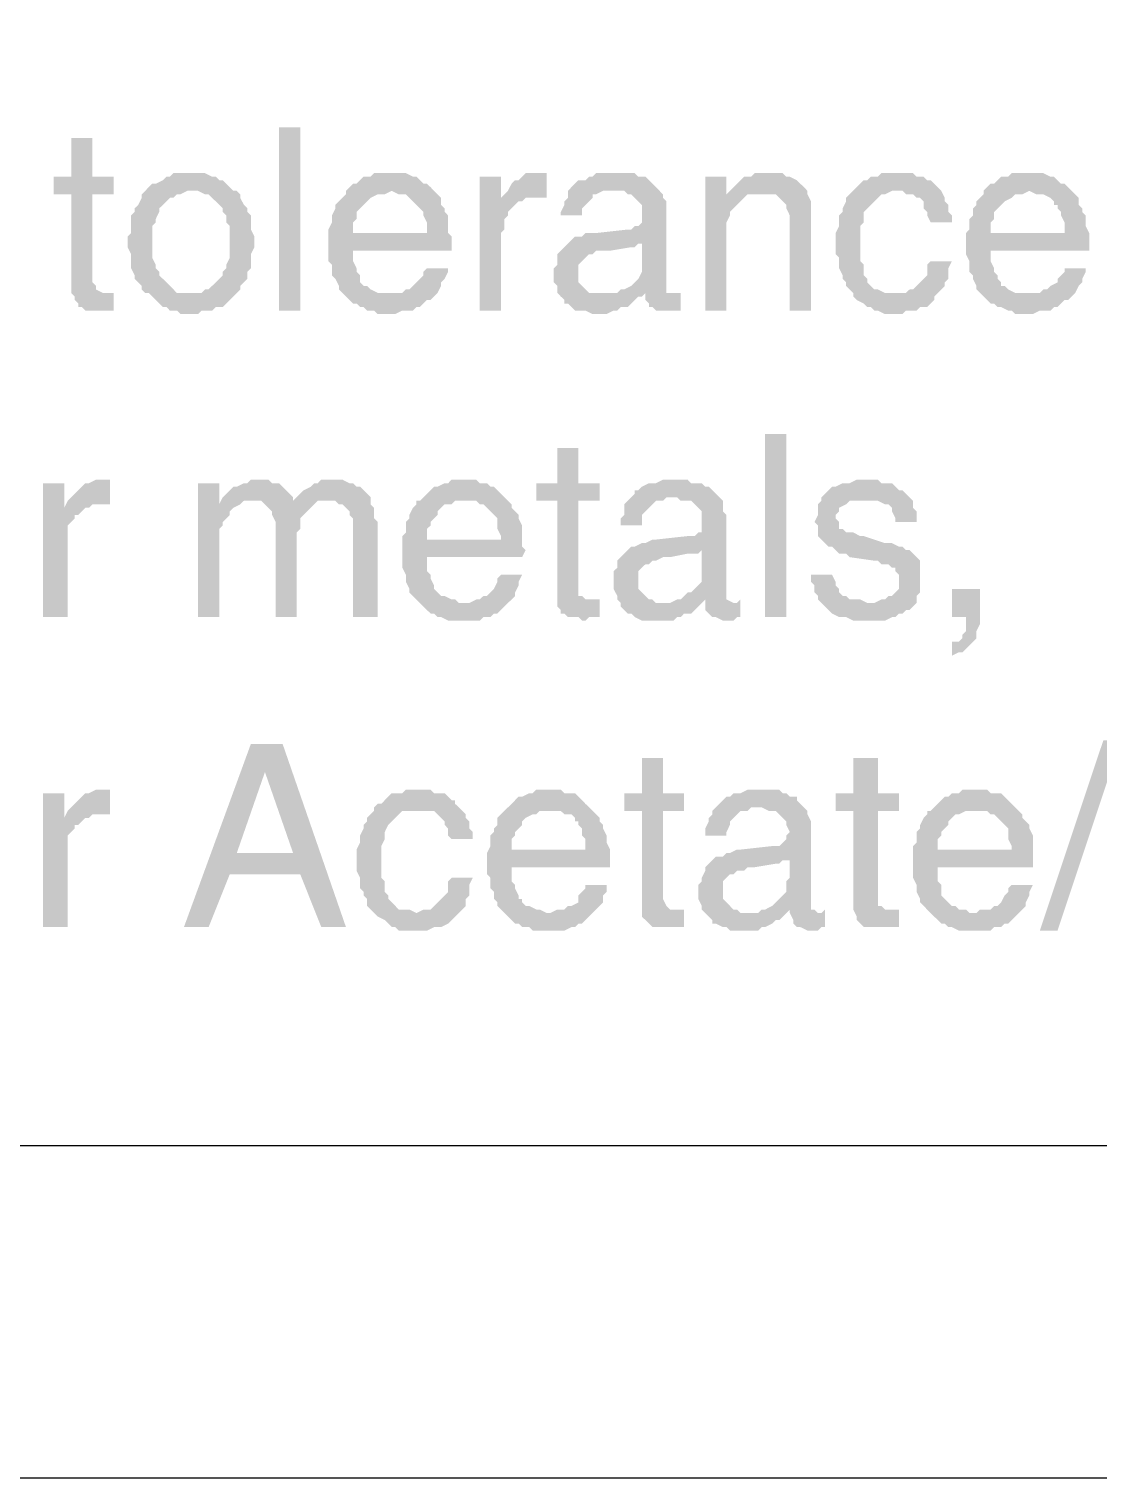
# Model space of a CAD drawing. Header units: inches. Extents: x 3613 to 8393, y -2205 to -794.
# Drawn here: x 4875.04 to 4888.74, y -1525.35 to -1506.79 of the extents above; entities that cross this region are included whole.
import ezdxf

# ---------------------------------------------------------------- set-up
doc = ezdxf.new("R2010")
doc.units = ezdxf.units.IN
doc.header["$MEASUREMENT"] = 0

msp = doc.modelspace()

# ---------------------------------------------------------------- hatches: boundary and pattern name
at = {"transparency": 33554559}
for points in [[(4875.857, -1508.188), (4875.586, -1508.188), (4875.586, -1508.684), (4875.36, -1508.684), (4875.36, -1508.91), (4875.586, -1508.91), (4875.586, -1510.173), (4875.631, -1510.219), (4875.631, -1510.264), (4875.676, -1510.309), (4875.676, -1510.354), (4875.721, -1510.354), (4875.767, -1510.399), (4876.128, -1510.399), (4876.128, -1510.173), (4875.992, -1510.173), (4875.902, -1510.128), (4875.902, -1510.083), (4875.857, -1510.038), (4875.857, -1508.91), (4876.128, -1508.91), (4876.128, -1508.684), (4875.857, -1508.684)], [(4878.249, -1510.399), (4878.249, -1508.052), (4878.52, -1508.052), (4878.52, -1510.399)], [(4877.121, -1508.639), (4876.895, -1508.639), (4876.85, -1508.684), (4876.805, -1508.684), (4876.76, -1508.729), (4876.669, -1508.774), (4876.624, -1508.774), (4876.579, -1508.819), (4876.534, -1508.865), (4876.534, -1508.865), (4876.489, -1508.91), (4876.489, -1508.955), (4876.444, -1509.045), (4876.398, -1509.09), (4876.398, -1509.135), (4876.353, -1509.181), (4876.353, -1509.406), (4876.308, -1509.451), (4876.308, -1509.542), (4876.308, -1509.587), (4876.353, -1509.677), (4876.353, -1509.858), (4876.398, -1509.948), (4876.398, -1509.993), (4876.444, -1510.038), (4876.489, -1510.083), (4876.489, -1510.128), (4876.534, -1510.173), (4877.121, -1510.173), (4876.94, -1510.173), (4876.895, -1510.128), (4876.85, -1510.083), (4876.805, -1510.038), (4876.76, -1509.993), (4876.714, -1509.948), (4876.714, -1509.903), (4876.669, -1509.858), (4876.669, -1509.812), (4876.624, -1509.722), (4876.624, -1509.316), (4876.669, -1509.271), (4876.669, -1509.226), (4876.714, -1509.135), (4876.714, -1509.09), (4876.76, -1509.045), (4876.805, -1509), (4876.85, -1508.955), (4876.895, -1508.955), (4876.94, -1508.91), (4876.985, -1508.91), (4877.075, -1508.865), (4877.662, -1508.865), (4877.617, -1508.819), (4877.572, -1508.774), (4877.527, -1508.729), (4877.482, -1508.729), (4877.437, -1508.684), (4877.391, -1508.684), (4877.301, -1508.639), (4877.211, -1508.639)], [(4879.693, -1508.639), (4879.467, -1508.639), (4879.422, -1508.684), (4879.332, -1508.684), (4879.287, -1508.729), (4879.242, -1508.774), (4879.197, -1508.774), (4879.152, -1508.819), (4879.106, -1508.865), (4879.693, -1508.865), (4879.783, -1508.91), (4879.874, -1508.91), (4879.919, -1508.955), (4879.964, -1509), (4880.009, -1509.045), (4880.009, -1509.045), (4880.054, -1509.09), (4880.099, -1509.135), (4880.099, -1509.181), (4880.144, -1509.271), (4880.144, -1509.406), (4878.881, -1509.406), (4878.881, -1509.767), (4878.926, -1509.812), (4878.926, -1509.948), (4878.971, -1509.993), (4879.016, -1510.083), (4879.016, -1510.128), (4879.061, -1510.173), (4879.106, -1510.219), (4879.106, -1510.219), (4879.152, -1510.264), (4879.197, -1510.309), (4879.242, -1510.309), (4879.287, -1510.354), (4879.332, -1510.354), (4879.377, -1510.399), (4879.467, -1510.399), (4879.513, -1510.444), (4879.738, -1510.444), (4879.829, -1510.399), (4879.964, -1510.399), (4880.009, -1510.354), (4880.054, -1510.354), (4880.099, -1510.309), (4880.144, -1510.264), (4880.19, -1510.264), (4880.235, -1510.219), (4879.693, -1510.173), (4879.513, -1510.173), (4879.422, -1510.128), (4879.377, -1510.083), (4879.332, -1510.083), (4879.287, -1510.038), (4879.287, -1509.948), (4879.242, -1509.903), (4879.242, -1509.858), (4879.197, -1509.767), (4879.197, -1509.632), (4880.46, -1509.632), (4880.46, -1509.451), (4880.415, -1509.406), (4880.415, -1509.181), (4880.37, -1509.135), (4880.37, -1509.09), (4880.325, -1509.045), (4880.325, -1508.955), (4880.28, -1508.91), (4880.235, -1508.865), (4880.19, -1508.819), (4880.144, -1508.774), (4880.099, -1508.774), (4880.054, -1508.729), (4880.009, -1508.684), (4879.964, -1508.684), (4879.874, -1508.639), (4879.783, -1508.639)], [(4881.092, -1508.684), (4880.821, -1508.684), (4880.821, -1510.399), (4881.092, -1510.399), (4881.092, -1509.406), (4881.137, -1509.361), (4881.137, -1509.226), (4881.182, -1509.181), (4881.182, -1509.135), (4881.228, -1509.09), (4881.273, -1509.045), (4881.318, -1509), (4881.363, -1509), (4881.092, -1508.955)], [(4881.589, -1508.639), (4881.408, -1508.639), (4881.363, -1508.684), (4881.318, -1508.729), (4881.273, -1508.729), (4881.228, -1508.774), (4881.182, -1508.865), (4881.182, -1508.865), (4881.137, -1508.91), (4881.589, -1508.955), (4881.679, -1508.955), (4881.679, -1508.639), (4881.634, -1508.639)], [(4882.582, -1508.639), (4882.311, -1508.639), (4882.266, -1508.684), (4882.221, -1508.684), (4882.175, -1508.729), (4882.085, -1508.729), (4882.04, -1508.774), (4882.04, -1508.774), (4881.995, -1508.819), (4881.95, -1508.865), (4881.95, -1508.955), (4881.905, -1509), (4881.905, -1509.045), (4881.859, -1509.135), (4881.859, -1509.181), (4882.13, -1509.181), (4882.13, -1509.09), (4882.175, -1509.045), (4882.221, -1509), (4882.266, -1508.955), (4882.266, -1508.91), (4882.311, -1508.91), (4882.401, -1508.865), (4883.123, -1508.865), (4883.078, -1508.819), (4883.033, -1508.774), (4882.988, -1508.729), (4882.943, -1508.684), (4882.852, -1508.684), (4882.807, -1508.639), (4882.627, -1508.639)], [(4883.981, -1508.684), (4883.71, -1508.684), (4883.71, -1510.399), (4883.981, -1510.399), (4883.981, -1509.451), (4883.981, -1509.271), (4884.026, -1509.181), (4884.026, -1509.135), (4884.071, -1509.09), (4884.116, -1509.045), (4884.116, -1509.045), (4884.161, -1509), (4884.206, -1508.955), (4883.981, -1508.91)], [(4884.477, -1508.639), (4884.342, -1508.639), (4884.297, -1508.684), (4884.206, -1508.684), (4884.161, -1508.729), (4884.116, -1508.774), (4884.071, -1508.819), (4884.026, -1508.865), (4883.981, -1508.91), (4884.206, -1508.955), (4884.251, -1508.91), (4884.432, -1508.91), (4885.019, -1508.865), (4884.974, -1508.819), (4884.928, -1508.774), (4884.928, -1508.774), (4884.883, -1508.729), (4884.793, -1508.684), (4884.748, -1508.684), (4884.703, -1508.639), (4884.567, -1508.639)], [(4886.147, -1508.639), (4885.966, -1508.639), (4885.921, -1508.684), (4885.831, -1508.684), (4885.786, -1508.729), (4885.741, -1508.729), (4885.696, -1508.774), (4885.651, -1508.819), (4885.605, -1508.865), (4886.237, -1508.865), (4886.282, -1508.91), (4886.373, -1508.91), (4886.418, -1508.955), (4886.463, -1508.955), (4886.508, -1509), (4886.508, -1509.09), (4886.553, -1509.135), (4886.553, -1509.181), (4886.598, -1509.271), (4886.869, -1509.271), (4886.869, -1509.181), (4886.824, -1509.135), (4886.824, -1509.045), (4886.779, -1509), (4886.779, -1508.955), (4886.734, -1508.865), (4886.689, -1508.819), (4886.643, -1508.774), (4886.643, -1508.774), (4886.598, -1508.729), (4886.553, -1508.729), (4886.508, -1508.684), (4886.418, -1508.684), (4886.373, -1508.639), (4886.237, -1508.639)], [(4887.862, -1508.639), (4887.636, -1508.639), (4887.591, -1508.684), (4887.501, -1508.684), (4887.456, -1508.729), (4887.411, -1508.774), (4887.366, -1508.774), (4887.32, -1508.819), (4887.275, -1508.865), (4887.862, -1508.865), (4887.952, -1508.91), (4888.043, -1508.91), (4888.133, -1508.955), (4888.178, -1509), (4888.178, -1509.045), (4888.223, -1509.045), (4888.223, -1509.09), (4888.268, -1509.135), (4888.268, -1509.181), (4888.313, -1509.271), (4888.313, -1509.406), (4887.05, -1509.406), (4887.05, -1509.677), (4887.095, -1509.767), (4887.095, -1509.903), (4887.14, -1509.948), (4887.14, -1509.993), (4887.185, -1510.083), (4887.185, -1510.128), (4887.23, -1510.173), (4887.275, -1510.219), (4887.275, -1510.219), (4887.32, -1510.264), (4887.366, -1510.309), (4887.411, -1510.309), (4887.456, -1510.354), (4887.501, -1510.354), (4887.591, -1510.399), (4887.636, -1510.399), (4887.682, -1510.444), (4887.907, -1510.444), (4887.997, -1510.399), (4888.133, -1510.399), (4888.178, -1510.354), (4888.223, -1510.354), (4888.268, -1510.309), (4888.313, -1510.264), (4888.358, -1510.264), (4888.404, -1510.219), (4887.862, -1510.173), (4887.682, -1510.173), (4887.591, -1510.128), (4887.546, -1510.083), (4887.501, -1510.083), (4887.501, -1510.038), (4887.456, -1509.993), (4887.456, -1509.948), (4887.411, -1509.903), (4887.411, -1509.858), (4887.366, -1509.767), (4887.366, -1509.632), (4888.629, -1509.632), (4888.629, -1509.406), (4888.584, -1509.316), (4888.584, -1509.181), (4888.539, -1509.135), (4888.539, -1509.09), (4888.494, -1509.045), (4888.494, -1508.955), (4888.449, -1508.91), (4888.404, -1508.865), (4888.358, -1508.819), (4888.313, -1508.774), (4888.268, -1508.774), (4888.223, -1508.729), (4888.178, -1508.684), (4888.133, -1508.684), (4888.043, -1508.639), (4887.952, -1508.639)], [(4877.662, -1508.865), (4877.121, -1508.865), (4877.211, -1508.865), (4877.301, -1508.91), (4877.346, -1508.91), (4877.391, -1508.955), (4877.437, -1509), (4877.482, -1509.045), (4877.527, -1509.09), (4877.527, -1509.135), (4877.572, -1509.181), (4877.572, -1509.271), (4877.617, -1509.316), (4877.617, -1509.722), (4877.572, -1509.812), (4877.572, -1509.858), (4877.527, -1509.903), (4877.527, -1509.948), (4877.482, -1509.993), (4877.437, -1510.038), (4877.391, -1510.083), (4877.346, -1510.128), (4877.301, -1510.128), (4877.256, -1510.173), (4876.579, -1510.173), (4876.624, -1510.219), (4876.669, -1510.264), (4876.714, -1510.309), (4876.76, -1510.354), (4876.805, -1510.354), (4876.85, -1510.399), (4876.94, -1510.399), (4876.985, -1510.444), (4877.211, -1510.444), (4877.256, -1510.399), (4877.391, -1510.399), (4877.437, -1510.354), (4877.527, -1510.354), (4877.572, -1510.309), (4877.617, -1510.264), (4877.662, -1510.219), (4877.707, -1510.173), (4877.707, -1510.173), (4877.752, -1510.128), (4877.752, -1510.083), (4877.798, -1510.038), (4877.843, -1509.993), (4877.843, -1509.903), (4877.888, -1509.858), (4877.888, -1509.677), (4877.933, -1509.587), (4877.933, -1509.542), (4877.933, -1509.451), (4877.888, -1509.361), (4877.888, -1509.181), (4877.843, -1509.135), (4877.843, -1509.09), (4877.798, -1509.045), (4877.752, -1508.955), (4877.752, -1508.91), (4877.707, -1508.865)], [(4879.106, -1508.865), (4879.106, -1508.91), (4879.061, -1508.955), (4879.016, -1509), (4878.971, -1509.045), (4878.971, -1509.09), (4878.926, -1509.181), (4878.926, -1509.271), (4878.881, -1509.361), (4878.881, -1509.406), (4879.197, -1509.406), (4879.197, -1509.271), (4879.242, -1509.226), (4879.242, -1509.135), (4879.287, -1509.09), (4879.332, -1509.045), (4879.332, -1509.045), (4879.377, -1509), (4879.422, -1508.955), (4879.513, -1508.91), (4879.603, -1508.91), (4879.693, -1508.865)], [(4881.137, -1508.91), (4881.092, -1508.955), (4881.363, -1509), (4881.408, -1508.955), (4881.589, -1508.955)], [(4883.123, -1508.865), (4882.536, -1508.865), (4882.672, -1508.865), (4882.717, -1508.91), (4882.762, -1508.91), (4882.807, -1508.955), (4882.852, -1509), (4882.897, -1509.045), (4882.897, -1509.271), (4882.852, -1509.316), (4882.807, -1509.316), (4882.762, -1509.361), (4882.717, -1509.361), (4882.311, -1509.406), (4882.175, -1509.406), (4882.13, -1509.451), (4882.04, -1509.451), (4881.995, -1509.496), (4882.897, -1509.542), (4882.897, -1509.812), (4882.897, -1509.903), (4882.852, -1509.993), (4882.807, -1510.038), (4882.762, -1510.083), (4882.762, -1510.083), (4882.672, -1510.128), (4882.627, -1510.128), (4882.582, -1510.173), (4882.401, -1510.173), (4881.859, -1510.219), (4881.905, -1510.264), (4881.905, -1510.309), (4881.95, -1510.309), (4881.995, -1510.354), (4882.04, -1510.399), (4882.175, -1510.399), (4882.266, -1510.444), (4882.446, -1510.444), (4882.536, -1510.399), (4882.582, -1510.399), (4882.627, -1510.354), (4882.717, -1510.354), (4882.762, -1510.309), (4882.807, -1510.264), (4882.852, -1510.219), (4882.897, -1510.219), (4882.943, -1510.173), (4883.213, -1510.173), (4883.213, -1509), (4883.168, -1508.955), (4883.168, -1508.91)], [(4885.019, -1508.865), (4884.432, -1508.91), (4884.613, -1508.91), (4884.658, -1508.955), (4884.703, -1509), (4884.703, -1509), (4884.748, -1509.045), (4884.748, -1509.09), (4884.793, -1509.181), (4884.793, -1510.399), (4885.064, -1510.399), (4885.064, -1509), (4885.019, -1508.91)], [(4885.605, -1508.865), (4885.56, -1508.91), (4885.515, -1508.955), (4885.515, -1509), (4885.47, -1509.09), (4885.47, -1509.135), (4885.425, -1509.181), (4885.425, -1509.316), (4885.38, -1509.406), (4885.38, -1509.677), (4885.425, -1509.722), (4885.425, -1509.858), (4885.47, -1509.948), (4885.47, -1509.993), (4885.515, -1510.038), (4885.515, -1510.083), (4885.56, -1510.128), (4885.605, -1510.173), (4886.147, -1510.173), (4886.012, -1510.173), (4885.921, -1510.128), (4885.876, -1510.128), (4885.831, -1510.083), (4885.786, -1510.038), (4885.786, -1509.993), (4885.741, -1509.948), (4885.741, -1509.812), (4885.696, -1509.767), (4885.696, -1509.316), (4885.741, -1509.271), (4885.741, -1509.135), (4885.786, -1509.09), (4885.831, -1509.045), (4885.831, -1509.045), (4885.876, -1509), (4885.921, -1508.955), (4885.966, -1508.91), (4886.012, -1508.91), (4886.102, -1508.865), (4886.147, -1508.865)], [(4887.275, -1508.865), (4887.275, -1508.91), (4887.23, -1508.955), (4887.185, -1509), (4887.185, -1509.045), (4887.14, -1509.09), (4887.14, -1509.181), (4887.095, -1509.226), (4887.095, -1509.361), (4887.05, -1509.406), (4887.366, -1509.406), (4887.366, -1509.271), (4887.411, -1509.226), (4887.411, -1509.135), (4887.456, -1509.09), (4887.501, -1509.045), (4887.501, -1509.045), (4887.546, -1509), (4887.636, -1508.955), (4887.682, -1508.91), (4887.772, -1508.91), (4887.862, -1508.865)], [(4881.995, -1509.496), (4881.95, -1509.542), (4881.905, -1509.587), (4881.905, -1509.587), (4881.859, -1509.632), (4881.814, -1509.677), (4881.814, -1509.812), (4881.769, -1509.858), (4881.769, -1509.948), (4881.769, -1510.038), (4881.814, -1510.083), (4881.814, -1510.173), (4881.859, -1510.219), (4882.401, -1510.173), (4882.221, -1510.173), (4882.175, -1510.128), (4882.13, -1510.083), (4882.085, -1510.038), (4882.085, -1509.812), (4882.13, -1509.767), (4882.175, -1509.722), (4882.221, -1509.677), (4882.266, -1509.677), (4882.311, -1509.632), (4882.491, -1509.632), (4882.762, -1509.587), (4882.807, -1509.587), (4882.852, -1509.542), (4882.897, -1509.542)], [(4880.415, -1509.858), (4880.144, -1509.858), (4880.099, -1509.903), (4880.099, -1509.948), (4880.054, -1509.993), (4880.009, -1510.038), (4879.964, -1510.083), (4879.919, -1510.128), (4879.874, -1510.128), (4879.829, -1510.173), (4879.693, -1510.173), (4880.235, -1510.219), (4880.28, -1510.173), (4880.325, -1510.083), (4880.325, -1510.038), (4880.37, -1509.993), (4880.415, -1509.903)], [(4886.869, -1509.767), (4886.598, -1509.767), (4886.553, -1509.812), (4886.553, -1509.948), (4886.508, -1509.993), (4886.463, -1510.038), (4886.418, -1510.083), (4886.373, -1510.128), (4886.328, -1510.128), (4886.282, -1510.173), (4885.605, -1510.173), (4885.605, -1510.219), (4885.651, -1510.264), (4885.741, -1510.309), (4885.786, -1510.354), (4885.831, -1510.354), (4885.876, -1510.399), (4885.921, -1510.399), (4886.012, -1510.444), (4886.237, -1510.444), (4886.282, -1510.399), (4886.418, -1510.399), (4886.463, -1510.354), (4886.553, -1510.354), (4886.598, -1510.309), (4886.643, -1510.264), (4886.643, -1510.219), (4886.689, -1510.173), (4886.734, -1510.128), (4886.779, -1510.083), (4886.779, -1510.038), (4886.824, -1509.993), (4886.824, -1509.858)], [(4888.584, -1509.858), (4888.313, -1509.858), (4888.313, -1509.903), (4888.268, -1509.948), (4888.223, -1509.993), (4888.223, -1510.038), (4888.133, -1510.083), (4888.088, -1510.128), (4888.043, -1510.128), (4887.997, -1510.173), (4887.862, -1510.173), (4888.404, -1510.219), (4888.449, -1510.173), (4888.494, -1510.083), (4888.539, -1510.038), (4888.539, -1509.993), (4888.584, -1509.903)], [(4883.394, -1510.173), (4883.304, -1510.173), (4882.943, -1510.219), (4882.943, -1510.264), (4882.988, -1510.309), (4882.988, -1510.354), (4883.033, -1510.354), (4883.078, -1510.399), (4883.394, -1510.399)], [(4883.213, -1510.173), (4882.943, -1510.173), (4882.943, -1510.219), (4883.304, -1510.173), (4883.304, -1510.173)], [(4884.477, -1514.326), (4884.477, -1511.979), (4884.748, -1511.979), (4884.748, -1514.326)], [(4882.085, -1512.159), (4881.814, -1512.159), (4881.814, -1512.611), (4881.544, -1512.611), (4881.544, -1512.836), (4881.814, -1512.836), (4881.814, -1514.19), (4881.859, -1514.235), (4881.859, -1514.28), (4881.905, -1514.28), (4881.95, -1514.326), (4882.085, -1514.326), (4882.13, -1514.371), (4882.175, -1514.371), (4882.221, -1514.326), (4882.356, -1514.326), (4882.356, -1514.1), (4882.175, -1514.1), (4882.13, -1514.055), (4882.085, -1514.055), (4882.085, -1512.836), (4882.356, -1512.836), (4882.356, -1512.611), (4882.085, -1512.611)], [(4875.496, -1512.611), (4875.225, -1512.611), (4875.225, -1514.326), (4875.541, -1514.326), (4875.541, -1513.152), (4875.586, -1513.107), (4875.631, -1513.062), (4875.631, -1513.017), (4875.676, -1513.017), (4875.721, -1512.972), (4875.767, -1512.926), (4875.496, -1512.926)], [(4875.992, -1512.565), (4875.902, -1512.565), (4875.812, -1512.611), (4875.767, -1512.611), (4875.721, -1512.656), (4875.676, -1512.701), (4875.631, -1512.746), (4875.586, -1512.791), (4875.586, -1512.791), (4875.541, -1512.836), (4875.992, -1512.881), (4876.083, -1512.881), (4876.083, -1512.565), (4876.037, -1512.565)], [(4877.482, -1512.611), (4877.211, -1512.611), (4877.211, -1514.326), (4877.482, -1514.326), (4877.482, -1513.197), (4877.527, -1513.152), (4877.527, -1513.107), (4877.572, -1513.062), (4877.617, -1513.017), (4877.617, -1512.972), (4877.662, -1512.926), (4877.752, -1512.881), (4877.482, -1512.881)], [(4877.978, -1512.565), (4877.888, -1512.565), (4877.843, -1512.611), (4877.798, -1512.611), (4877.707, -1512.656), (4877.662, -1512.656), (4877.617, -1512.701), (4877.572, -1512.746), (4877.527, -1512.791), (4877.482, -1512.881), (4877.752, -1512.881), (4877.798, -1512.836), (4877.933, -1512.836), (4878.429, -1512.791), (4878.384, -1512.746), (4878.339, -1512.701), (4878.339, -1512.701), (4878.294, -1512.656), (4878.249, -1512.611), (4878.159, -1512.611), (4878.113, -1512.565), (4878.068, -1512.565)], [(4878.926, -1512.565), (4878.79, -1512.565), (4878.745, -1512.611), (4878.7, -1512.611), (4878.655, -1512.656), (4878.565, -1512.701), (4878.52, -1512.746), (4878.475, -1512.791), (4878.429, -1512.836), (4878.023, -1512.836), (4878.068, -1512.881), (4878.113, -1512.926), (4878.113, -1512.926), (4878.159, -1512.972), (4878.159, -1513.017), (4878.204, -1513.107), (4878.204, -1514.326), (4878.475, -1514.326), (4878.475, -1513.242), (4878.52, -1513.197), (4878.52, -1513.062), (4878.565, -1513.017), (4878.61, -1512.972), (4878.61, -1512.972), (4878.655, -1512.926), (4878.7, -1512.881), (4878.745, -1512.836), (4878.881, -1512.836), (4879.422, -1512.791), (4879.377, -1512.746), (4879.332, -1512.701), (4879.332, -1512.701), (4879.287, -1512.656), (4879.242, -1512.656), (4879.197, -1512.611), (4879.152, -1512.611), (4879.061, -1512.565), (4879.016, -1512.565)], [(4880.641, -1512.565), (4880.46, -1512.565), (4880.415, -1512.611), (4880.37, -1512.611), (4880.28, -1512.656), (4880.235, -1512.656), (4880.19, -1512.701), (4880.144, -1512.746), (4880.099, -1512.791), (4880.054, -1512.836), (4880.776, -1512.836), (4880.821, -1512.881), (4880.867, -1512.881), (4880.912, -1512.926), (4880.957, -1512.972), (4880.957, -1512.972), (4881.002, -1513.017), (4881.047, -1513.062), (4881.047, -1513.197), (4881.092, -1513.288), (4881.092, -1513.333), (4880.144, -1513.333), (4879.829, -1513.378), (4879.829, -1513.694), (4879.874, -1513.784), (4879.874, -1513.874), (4879.919, -1513.965), (4879.919, -1514.01), (4879.964, -1514.055), (4880.009, -1514.1), (4880.054, -1514.145), (4880.054, -1514.145), (4880.099, -1514.19), (4880.144, -1514.235), (4880.19, -1514.28), (4880.235, -1514.28), (4880.28, -1514.326), (4880.325, -1514.326), (4880.415, -1514.371), (4880.821, -1514.371), (4880.867, -1514.326), (4880.957, -1514.326), (4881.002, -1514.28), (4881.047, -1514.28), (4881.092, -1514.235), (4881.137, -1514.19), (4881.182, -1514.145), (4880.551, -1514.145), (4880.505, -1514.1), (4880.46, -1514.1), (4880.37, -1514.055), (4880.325, -1514.055), (4880.28, -1514.01), (4880.235, -1513.965), (4880.235, -1513.919), (4880.19, -1513.829), (4880.19, -1513.784), (4880.144, -1513.739), (4880.144, -1513.558), (4881.363, -1513.558), (4881.408, -1513.468), (4881.363, -1513.423), (4881.363, -1513.152), (4881.318, -1513.062), (4881.318, -1513.017), (4881.273, -1512.972), (4881.228, -1512.926), (4881.228, -1512.881), (4881.182, -1512.836), (4881.137, -1512.791), (4881.092, -1512.746), (4881.047, -1512.701), (4881.002, -1512.656), (4880.957, -1512.656), (4880.912, -1512.611), (4880.821, -1512.611), (4880.776, -1512.565), (4880.686, -1512.565)], [(4883.349, -1512.565), (4883.168, -1512.565), (4883.078, -1512.611), (4882.988, -1512.611), (4882.897, -1512.656), (4882.852, -1512.701), (4882.807, -1512.701), (4882.807, -1512.746), (4882.762, -1512.791), (4882.717, -1512.836), (4882.672, -1512.881), (4882.672, -1513.017), (4882.627, -1513.062), (4882.627, -1513.152), (4882.897, -1513.152), (4882.897, -1513.017), (4882.943, -1512.972), (4882.988, -1512.926), (4883.033, -1512.881), (4883.033, -1512.881), (4883.078, -1512.836), (4883.168, -1512.836), (4883.213, -1512.791), (4883.89, -1512.791), (4883.845, -1512.746), (4883.8, -1512.701), (4883.755, -1512.656), (4883.71, -1512.656), (4883.665, -1512.611), (4883.529, -1512.611), (4883.484, -1512.565), (4883.394, -1512.565)], [(4885.786, -1512.565), (4885.651, -1512.565), (4885.56, -1512.611), (4885.47, -1512.611), (4885.38, -1512.656), (4885.335, -1512.656), (4885.29, -1512.701), (4885.244, -1512.746), (4885.199, -1512.791), (4885.199, -1512.836), (4885.154, -1512.881), (4885.154, -1513.017), (4885.109, -1513.107), (4885.154, -1513.152), (4885.154, -1513.288), (4885.199, -1513.333), (4885.244, -1513.378), (4885.29, -1513.423), (4885.335, -1513.423), (4885.38, -1513.468), (4885.425, -1513.513), (4885.515, -1513.513), (4885.56, -1513.558), (4885.876, -1513.603), (4885.921, -1513.603), (4885.966, -1513.649), (4886.057, -1513.649), (4886.102, -1513.694), (4886.147, -1513.694), (4886.147, -1513.739), (4886.192, -1513.784), (4886.192, -1513.965), (4886.147, -1514.01), (4886.102, -1514.055), (4886.057, -1514.055), (4886.012, -1514.1), (4885.966, -1514.1), (4885.876, -1514.145), (4885.199, -1514.145), (4885.244, -1514.19), (4885.29, -1514.235), (4885.29, -1514.235), (4885.335, -1514.28), (4885.425, -1514.326), (4885.515, -1514.326), (4885.605, -1514.371), (4886.012, -1514.371), (4886.102, -1514.326), (4886.147, -1514.326), (4886.192, -1514.28), (4886.237, -1514.28), (4886.282, -1514.235), (4886.328, -1514.235), (4886.373, -1514.19), (4886.418, -1514.145), (4886.418, -1514.055), (4886.463, -1514.01), (4886.463, -1513.829), (4886.463, -1513.603), (4886.418, -1513.558), (4886.373, -1513.513), (4886.373, -1513.513), (4886.328, -1513.468), (4886.282, -1513.468), (4886.237, -1513.423), (4886.192, -1513.423), (4886.102, -1513.378), (4886.012, -1513.378), (4885.741, -1513.288), (4885.696, -1513.288), (4885.605, -1513.242), (4885.515, -1513.242), (4885.47, -1513.197), (4885.425, -1513.197), (4885.425, -1513.107), (4885.38, -1513.062), (4885.38, -1513.017), (4885.425, -1512.972), (4885.425, -1512.926), (4885.515, -1512.881), (4885.515, -1512.881), (4885.56, -1512.836), (4885.786, -1512.836), (4886.328, -1512.791), (4886.282, -1512.746), (4886.237, -1512.701), (4886.192, -1512.701), (4886.147, -1512.656), (4886.102, -1512.611), (4885.966, -1512.611), (4885.921, -1512.565), (4885.831, -1512.565)], [(4875.541, -1512.836), (4875.496, -1512.926), (4875.812, -1512.926), (4875.857, -1512.881), (4875.992, -1512.881)], [(4879.422, -1512.791), (4878.881, -1512.836), (4878.971, -1512.836), (4879.016, -1512.881), (4879.061, -1512.881), (4879.106, -1512.926), (4879.152, -1512.972), (4879.152, -1513.017), (4879.197, -1513.062), (4879.197, -1514.326), (4879.513, -1514.326), (4879.513, -1513.107), (4879.467, -1513.062), (4879.467, -1512.926), (4879.422, -1512.881)], [(4880.054, -1512.836), (4880.009, -1512.836), (4880.009, -1512.881), (4879.964, -1512.926), (4879.919, -1513.017), (4879.919, -1513.062), (4879.874, -1513.107), (4879.874, -1513.242), (4879.829, -1513.288), (4879.829, -1513.378), (4880.144, -1513.333), (4880.144, -1513.197), (4880.19, -1513.152), (4880.19, -1513.107), (4880.235, -1513.062), (4880.28, -1513.017), (4880.28, -1512.972), (4880.325, -1512.926), (4880.37, -1512.881), (4880.46, -1512.881), (4880.505, -1512.836), (4880.641, -1512.836)], [(4883.89, -1512.791), (4883.304, -1512.791), (4883.349, -1512.791), (4883.394, -1512.836), (4883.529, -1512.836), (4883.574, -1512.881), (4883.62, -1512.926), (4883.665, -1512.972), (4883.665, -1513.107), (4883.665, -1513.242), (4883.62, -1513.242), (4883.574, -1513.288), (4883.484, -1513.288), (4883.078, -1513.333), (4883.033, -1513.333), (4882.943, -1513.378), (4882.897, -1513.378), (4882.807, -1513.423), (4882.762, -1513.423), (4883.665, -1513.468), (4883.665, -1513.739), (4883.665, -1513.874), (4883.62, -1513.919), (4883.574, -1513.965), (4883.529, -1514.01), (4883.484, -1514.01), (4883.439, -1514.055), (4883.394, -1514.1), (4883.349, -1514.1), (4883.259, -1514.145), (4882.627, -1514.145), (4882.627, -1514.19), (4882.672, -1514.235), (4882.717, -1514.28), (4882.762, -1514.28), (4882.807, -1514.326), (4882.897, -1514.371), (4883.304, -1514.371), (4883.349, -1514.326), (4883.394, -1514.326), (4883.439, -1514.28), (4883.529, -1514.28), (4883.574, -1514.235), (4883.62, -1514.19), (4883.665, -1514.145), (4883.71, -1514.1), (4883.981, -1514.1), (4883.981, -1513.017), (4883.936, -1512.972), (4883.936, -1512.836)], [(4886.328, -1512.791), (4885.786, -1512.836), (4885.921, -1512.836), (4886.012, -1512.881), (4886.057, -1512.881), (4886.102, -1512.926), (4886.102, -1512.972), (4886.147, -1513.062), (4886.147, -1513.107), (4886.418, -1513.107), (4886.418, -1512.972), (4886.373, -1512.926), (4886.373, -1512.836)], [(4882.762, -1513.423), (4882.717, -1513.468), (4882.672, -1513.513), (4882.672, -1513.513), (4882.627, -1513.558), (4882.582, -1513.603), (4882.582, -1513.694), (4882.536, -1513.739), (4882.536, -1513.965), (4882.582, -1514.055), (4882.582, -1514.1), (4882.627, -1514.145), (4883.123, -1514.145), (4883.078, -1514.145), (4883.033, -1514.1), (4882.988, -1514.1), (4882.943, -1514.055), (4882.897, -1514.01), (4882.852, -1513.965), (4882.852, -1513.829), (4882.852, -1513.739), (4882.897, -1513.694), (4882.943, -1513.649), (4882.988, -1513.649), (4883.033, -1513.603), (4883.078, -1513.603), (4883.168, -1513.558), (4883.259, -1513.558), (4883.484, -1513.513), (4883.62, -1513.513), (4883.665, -1513.468)], [(4881.363, -1513.784), (4881.092, -1513.784), (4881.047, -1513.829), (4881.047, -1513.874), (4881.002, -1513.965), (4880.957, -1514.01), (4880.912, -1514.055), (4880.867, -1514.055), (4880.821, -1514.1), (4880.776, -1514.1), (4880.686, -1514.145), (4880.641, -1514.145), (4881.182, -1514.145), (4881.228, -1514.1), (4881.273, -1514.055), (4881.273, -1514.01), (4881.318, -1513.919), (4881.318, -1513.874)], [(4885.335, -1513.784), (4885.064, -1513.784), (4885.064, -1513.874), (4885.109, -1513.919), (4885.109, -1514.01), (4885.154, -1514.055), (4885.154, -1514.1), (4885.199, -1514.145), (4885.786, -1514.145), (4885.696, -1514.1), (4885.56, -1514.1), (4885.515, -1514.055), (4885.47, -1514.055), (4885.425, -1514.01), (4885.425, -1513.965), (4885.38, -1513.919), (4885.38, -1513.874)], [(4884.161, -1514.1), (4884.116, -1514.145), (4883.71, -1514.145), (4883.71, -1514.235), (4883.755, -1514.28), (4883.755, -1514.28), (4883.8, -1514.326), (4883.845, -1514.326), (4883.936, -1514.371), (4884.071, -1514.371), (4884.116, -1514.326), (4884.161, -1514.326)], [(4883.981, -1514.1), (4883.71, -1514.1), (4883.71, -1514.145), (4884.071, -1514.145)], [(4887.23, -1513.965), (4886.869, -1513.965), (4886.869, -1514.326), (4887.05, -1514.326), (4887.05, -1514.506), (4887.005, -1514.551), (4887.005, -1514.596), (4886.959, -1514.642), (4886.869, -1514.642), (4886.869, -1514.822), (4886.869, -1514.822), (4886.959, -1514.777), (4887.005, -1514.777), (4887.05, -1514.732), (4887.095, -1514.687), (4887.14, -1514.642), (4887.185, -1514.596), (4887.185, -1514.506), (4887.23, -1514.416), (4887.23, -1514.28)], [(4878.294, -1515.95), (4877.888, -1515.95), (4877.03, -1518.297), (4877.346, -1518.297), (4877.617, -1517.62), (4878.52, -1517.62), (4877.707, -1517.349), (4878.068, -1516.311)], [(4878.294, -1515.95), (4878.068, -1516.311), (4878.429, -1517.349), (4877.707, -1517.349), (4878.52, -1517.62), (4878.79, -1518.297), (4879.106, -1518.297)], [(4889.035, -1515.905), (4888.223, -1518.342), (4887.997, -1518.342), (4888.81, -1515.905)], [(4883.168, -1516.131), (4882.897, -1516.131), (4882.897, -1516.582), (4882.672, -1516.582), (4882.672, -1516.808), (4882.897, -1516.808), (4882.897, -1518.162), (4882.943, -1518.207), (4882.988, -1518.252), (4882.988, -1518.252), (4883.033, -1518.297), (4883.439, -1518.297), (4883.439, -1518.072), (4883.259, -1518.072), (4883.213, -1518.026), (4883.213, -1518.026), (4883.168, -1517.936), (4883.168, -1516.808), (4883.439, -1516.808), (4883.439, -1516.582), (4883.168, -1516.582)], [(4885.921, -1516.131), (4885.605, -1516.131), (4885.605, -1516.582), (4885.38, -1516.582), (4885.38, -1516.808), (4885.605, -1516.808), (4885.605, -1518.072), (4885.651, -1518.162), (4885.651, -1518.207), (4885.696, -1518.252), (4885.696, -1518.252), (4885.741, -1518.297), (4886.192, -1518.297), (4886.192, -1518.072), (4886.012, -1518.072), (4885.966, -1518.026), (4885.921, -1518.026), (4885.921, -1516.808), (4886.192, -1516.808), (4886.192, -1516.582), (4885.921, -1516.582)], [(4875.992, -1516.537), (4875.902, -1516.537), (4875.812, -1516.582), (4875.767, -1516.582), (4875.721, -1516.627), (4875.676, -1516.672), (4875.631, -1516.718), (4875.586, -1516.763), (4875.586, -1516.763), (4875.541, -1516.808), (4875.992, -1516.853), (4876.083, -1516.853), (4876.083, -1516.537), (4876.037, -1516.537)], [(4880.009, -1516.537), (4879.874, -1516.537), (4879.829, -1516.582), (4879.693, -1516.582), (4879.648, -1516.627), (4879.603, -1516.672), (4879.558, -1516.718), (4879.513, -1516.718), (4879.467, -1516.763), (4879.467, -1516.808), (4880.235, -1516.808), (4880.28, -1516.853), (4880.325, -1516.898), (4880.37, -1516.943), (4880.37, -1516.988), (4880.415, -1517.034), (4880.415, -1517.124), (4880.46, -1517.169), (4880.731, -1517.169), (4880.731, -1517.079), (4880.686, -1517.034), (4880.686, -1516.943), (4880.641, -1516.898), (4880.641, -1516.853), (4880.596, -1516.808), (4880.551, -1516.763), (4880.505, -1516.718), (4880.505, -1516.672), (4880.46, -1516.672), (4880.415, -1516.627), (4880.37, -1516.582), (4880.235, -1516.582), (4880.19, -1516.537), (4880.099, -1516.537)], [(4881.724, -1516.537), (4881.544, -1516.537), (4881.498, -1516.582), (4881.453, -1516.582), (4881.363, -1516.627), (4881.318, -1516.627), (4881.273, -1516.672), (4881.228, -1516.718), (4881.182, -1516.763), (4881.137, -1516.808), (4881.859, -1516.808), (4881.905, -1516.853), (4881.995, -1516.853), (4882.04, -1516.898), (4882.04, -1516.943), (4882.085, -1516.943), (4882.085, -1516.988), (4882.13, -1517.034), (4882.13, -1517.124), (4882.175, -1517.169), (4882.175, -1517.304), (4881.228, -1517.304), (4880.912, -1517.349), (4880.912, -1517.62), (4880.957, -1517.665), (4880.957, -1517.801), (4881.002, -1517.846), (4881.002, -1517.936), (4881.047, -1517.981), (4881.047, -1518.026), (4881.092, -1518.072), (4881.137, -1518.117), (4881.137, -1518.117), (4881.182, -1518.162), (4881.228, -1518.207), (4881.273, -1518.252), (4881.318, -1518.252), (4881.363, -1518.297), (4881.453, -1518.297), (4881.498, -1518.342), (4881.905, -1518.342), (4881.995, -1518.297), (4882.04, -1518.297), (4882.085, -1518.252), (4882.13, -1518.252), (4882.175, -1518.207), (4882.221, -1518.162), (4882.266, -1518.117), (4881.679, -1518.117), (4881.589, -1518.072), (4881.544, -1518.072), (4881.453, -1518.026), (4881.408, -1518.026), (4881.363, -1517.981), (4881.363, -1517.936), (4881.318, -1517.936), (4881.318, -1517.891), (4881.273, -1517.801), (4881.273, -1517.756), (4881.228, -1517.711), (4881.228, -1517.53), (4882.491, -1517.53), (4882.491, -1517.304), (4882.446, -1517.214), (4882.446, -1517.124), (4882.401, -1517.034), (4882.401, -1516.988), (4882.356, -1516.943), (4882.356, -1516.898), (4882.311, -1516.853), (4882.266, -1516.808), (4882.221, -1516.763), (4882.175, -1516.718), (4882.13, -1516.672), (4882.085, -1516.627), (4882.04, -1516.582), (4881.905, -1516.582), (4881.859, -1516.537), (4881.814, -1516.537)], [(4884.432, -1516.537), (4884.251, -1516.537), (4884.161, -1516.582), (4884.071, -1516.582), (4884.026, -1516.627), (4883.981, -1516.627), (4883.936, -1516.672), (4883.89, -1516.718), (4883.845, -1516.763), (4883.8, -1516.808), (4883.8, -1516.853), (4883.755, -1516.898), (4883.755, -1516.943), (4883.71, -1517.034), (4883.71, -1517.124), (4883.981, -1517.124), (4883.981, -1517.079), (4884.026, -1516.988), (4884.026, -1516.943), (4884.071, -1516.898), (4884.116, -1516.853), (4884.116, -1516.853), (4884.161, -1516.808), (4884.251, -1516.808), (4884.297, -1516.763), (4884.974, -1516.763), (4884.928, -1516.718), (4884.883, -1516.672), (4884.883, -1516.627), (4884.793, -1516.627), (4884.748, -1516.582), (4884.703, -1516.582), (4884.658, -1516.537), (4884.522, -1516.537)], [(4887.185, -1516.537), (4887.005, -1516.537), (4886.959, -1516.582), (4886.869, -1516.582), (4886.824, -1516.627), (4886.779, -1516.627), (4886.734, -1516.672), (4886.689, -1516.718), (4886.643, -1516.763), (4886.598, -1516.808), (4887.32, -1516.808), (4887.366, -1516.853), (4887.411, -1516.853), (4887.456, -1516.898), (4887.501, -1516.943), (4887.501, -1516.943), (4887.546, -1516.988), (4887.591, -1517.034), (4887.591, -1517.169), (4887.636, -1517.259), (4887.636, -1517.304), (4886.689, -1517.304), (4886.373, -1517.349), (4886.373, -1517.665), (4886.418, -1517.756), (4886.418, -1517.846), (4886.463, -1517.936), (4886.463, -1517.981), (4886.508, -1518.026), (4886.553, -1518.072), (4886.598, -1518.117), (4886.598, -1518.117), (4886.643, -1518.162), (4886.689, -1518.207), (4886.734, -1518.252), (4886.779, -1518.252), (4886.824, -1518.297), (4886.869, -1518.297), (4886.959, -1518.342), (4887.366, -1518.342), (4887.411, -1518.297), (4887.501, -1518.297), (4887.546, -1518.252), (4887.591, -1518.252), (4887.636, -1518.207), (4887.682, -1518.162), (4887.727, -1518.117), (4887.095, -1518.117), (4887.05, -1518.072), (4886.959, -1518.072), (4886.914, -1518.026), (4886.869, -1518.026), (4886.824, -1517.981), (4886.779, -1517.936), (4886.779, -1517.936), (4886.734, -1517.891), (4886.734, -1517.756), (4886.689, -1517.711), (4886.689, -1517.53), (4887.907, -1517.53), (4887.907, -1517.124), (4887.862, -1517.034), (4887.862, -1516.988), (4887.817, -1516.943), (4887.772, -1516.898), (4887.772, -1516.853), (4887.727, -1516.808), (4887.682, -1516.763), (4887.636, -1516.718), (4887.591, -1516.672), (4887.546, -1516.627), (4887.501, -1516.582), (4887.366, -1516.582), (4887.32, -1516.537), (4887.23, -1516.537)], [(4875.496, -1516.582), (4875.225, -1516.582), (4875.225, -1518.297), (4875.541, -1518.297), (4875.541, -1517.124), (4875.586, -1517.079), (4875.631, -1517.034), (4875.631, -1516.988), (4875.676, -1516.988), (4875.721, -1516.943), (4875.767, -1516.898), (4875.496, -1516.898)], [(4875.541, -1516.808), (4875.496, -1516.898), (4875.812, -1516.898), (4875.857, -1516.853), (4875.992, -1516.853)], [(4879.467, -1516.808), (4879.422, -1516.853), (4879.377, -1516.898), (4879.377, -1516.943), (4879.332, -1516.988), (4879.332, -1517.034), (4879.287, -1517.124), (4879.287, -1517.214), (4879.242, -1517.304), (4879.242, -1517.575), (4879.287, -1517.665), (4879.287, -1517.801), (4879.332, -1517.846), (4879.332, -1517.891), (4879.377, -1517.936), (4879.377, -1518.026), (4879.422, -1518.072), (4879.467, -1518.117), (4880.009, -1518.117), (4879.919, -1518.072), (4879.783, -1518.072), (4879.738, -1518.026), (4879.693, -1517.981), (4879.648, -1517.936), (4879.648, -1517.891), (4879.603, -1517.846), (4879.603, -1517.711), (4879.558, -1517.665), (4879.558, -1517.259), (4879.603, -1517.169), (4879.603, -1517.079), (4879.648, -1516.988), (4879.693, -1516.943), (4879.693, -1516.943), (4879.738, -1516.898), (4879.783, -1516.853), (4879.829, -1516.808), (4880.009, -1516.808)], [(4881.137, -1516.808), (4881.137, -1516.808), (4881.092, -1516.853), (4881.047, -1516.898), (4881.047, -1516.988), (4881.002, -1517.034), (4881.002, -1517.079), (4880.957, -1517.124), (4880.957, -1517.259), (4880.912, -1517.349), (4881.228, -1517.304), (4881.228, -1517.169), (4881.273, -1517.124), (4881.273, -1517.079), (4881.318, -1517.034), (4881.363, -1516.988), (4881.363, -1516.943), (4881.408, -1516.898), (4881.498, -1516.853), (4881.544, -1516.853), (4881.589, -1516.808), (4881.724, -1516.808)], [(4884.974, -1516.763), (4884.387, -1516.763), (4884.432, -1516.763), (4884.522, -1516.808), (4884.613, -1516.808), (4884.658, -1516.853), (4884.703, -1516.898), (4884.748, -1516.943), (4884.748, -1516.988), (4884.793, -1517.079), (4884.793, -1517.079), (4884.748, -1517.124), (4884.748, -1517.169), (4884.703, -1517.214), (4884.658, -1517.259), (4884.567, -1517.259), (4884.161, -1517.304), (4884.116, -1517.304), (4884.026, -1517.349), (4883.981, -1517.349), (4883.936, -1517.395), (4883.845, -1517.395), (4884.793, -1517.44), (4884.793, -1517.665), (4884.748, -1517.711), (4884.748, -1517.846), (4884.703, -1517.891), (4884.658, -1517.936), (4884.613, -1517.981), (4884.613, -1517.981), (4884.567, -1518.026), (4884.477, -1518.072), (4884.432, -1518.072), (4884.387, -1518.117), (4883.71, -1518.117), (4883.755, -1518.162), (4883.8, -1518.207), (4883.8, -1518.252), (4883.845, -1518.252), (4883.936, -1518.297), (4883.981, -1518.297), (4884.026, -1518.342), (4884.387, -1518.342), (4884.432, -1518.297), (4884.477, -1518.297), (4884.567, -1518.252), (4884.613, -1518.207), (4884.658, -1518.207), (4884.703, -1518.162), (4884.748, -1518.117), (4884.793, -1518.072), (4885.109, -1518.072), (4885.064, -1518.072), (4885.064, -1516.943), (4885.019, -1516.853), (4885.019, -1516.808)], [(4886.598, -1516.808), (4886.553, -1516.808), (4886.553, -1516.853), (4886.508, -1516.898), (4886.463, -1516.988), (4886.463, -1517.034), (4886.418, -1517.079), (4886.418, -1517.214), (4886.373, -1517.259), (4886.373, -1517.349), (4886.689, -1517.304), (4886.689, -1517.169), (4886.734, -1517.124), (4886.734, -1517.079), (4886.779, -1517.034), (4886.824, -1516.988), (4886.824, -1516.943), (4886.869, -1516.898), (4886.914, -1516.853), (4886.959, -1516.853), (4887.05, -1516.808), (4887.185, -1516.808)], [(4883.845, -1517.395), (4883.8, -1517.44), (4883.755, -1517.485), (4883.755, -1517.485), (4883.71, -1517.53), (4883.71, -1517.575), (4883.665, -1517.665), (4883.665, -1517.711), (4883.62, -1517.756), (4883.62, -1517.936), (4883.665, -1518.026), (4883.665, -1518.072), (4883.71, -1518.117), (4884.251, -1518.117), (4884.161, -1518.117), (4884.116, -1518.072), (4884.071, -1518.072), (4884.026, -1518.026), (4883.981, -1517.981), (4883.936, -1517.936), (4883.936, -1517.801), (4883.936, -1517.711), (4883.981, -1517.665), (4884.026, -1517.62), (4884.071, -1517.62), (4884.116, -1517.575), (4884.206, -1517.575), (4884.251, -1517.53), (4884.342, -1517.53), (4884.613, -1517.485), (4884.658, -1517.485), (4884.703, -1517.44), (4884.793, -1517.44)], [(4880.731, -1517.665), (4880.46, -1517.665), (4880.415, -1517.711), (4880.415, -1517.846), (4880.37, -1517.891), (4880.325, -1517.936), (4880.28, -1517.981), (4880.235, -1518.026), (4880.19, -1518.072), (4880.099, -1518.072), (4880.009, -1518.117), (4879.467, -1518.117), (4879.513, -1518.162), (4879.603, -1518.207), (4879.648, -1518.252), (4879.693, -1518.297), (4879.738, -1518.297), (4879.783, -1518.342), (4880.144, -1518.342), (4880.235, -1518.297), (4880.325, -1518.297), (4880.415, -1518.252), (4880.46, -1518.207), (4880.505, -1518.162), (4880.505, -1518.162), (4880.551, -1518.117), (4880.596, -1518.072), (4880.641, -1518.026), (4880.641, -1517.936), (4880.686, -1517.891), (4880.686, -1517.756)], [(4882.446, -1517.756), (4882.175, -1517.756), (4882.175, -1517.801), (4882.13, -1517.846), (4882.085, -1517.891), (4882.085, -1517.981), (4881.995, -1518.026), (4881.95, -1518.026), (4881.905, -1518.072), (4881.814, -1518.072), (4881.724, -1518.117), (4882.266, -1518.117), (4882.311, -1518.072), (4882.356, -1518.026), (4882.401, -1517.981), (4882.401, -1517.891), (4882.446, -1517.846)], [(4887.907, -1517.756), (4887.636, -1517.756), (4887.591, -1517.801), (4887.591, -1517.846), (4887.546, -1517.891), (4887.501, -1517.981), (4887.456, -1518.026), (4887.411, -1518.026), (4887.366, -1518.072), (4887.23, -1518.072), (4887.185, -1518.117), (4887.727, -1518.117), (4887.772, -1518.072), (4887.817, -1518.026), (4887.817, -1517.981), (4887.862, -1517.891), (4887.862, -1517.846)], [(4885.244, -1518.072), (4885.199, -1518.117), (4884.793, -1518.117), (4884.838, -1518.207), (4884.838, -1518.252), (4884.838, -1518.252), (4884.883, -1518.297), (4884.928, -1518.297), (4885.019, -1518.342), (4885.154, -1518.342), (4885.199, -1518.297), (4885.244, -1518.297)], [(4885.109, -1518.072), (4884.793, -1518.072), (4884.793, -1518.117), (4885.154, -1518.117)]]:
    msp.add_hatch(color=256, dxfattribs=at).paths.add_polyline_path(points)

# ---------------------------------------------------------------- linework, layer by layer
msp.add_line((4547.592, -1521.095), (4956.848, -1521.095))
msp.add_lwpolyline([(4960.886, -1525.354), (4960.886, -1228.354), (4540.886, -1228.354), (4540.886, -1525.354)], close=True)
msp.add_solid([(4878.429, -1512.791), (4877.933, -1512.836), (4878.429, -1512.836)], dxfattribs=at)

doc.saveas('drawing.dxf')
